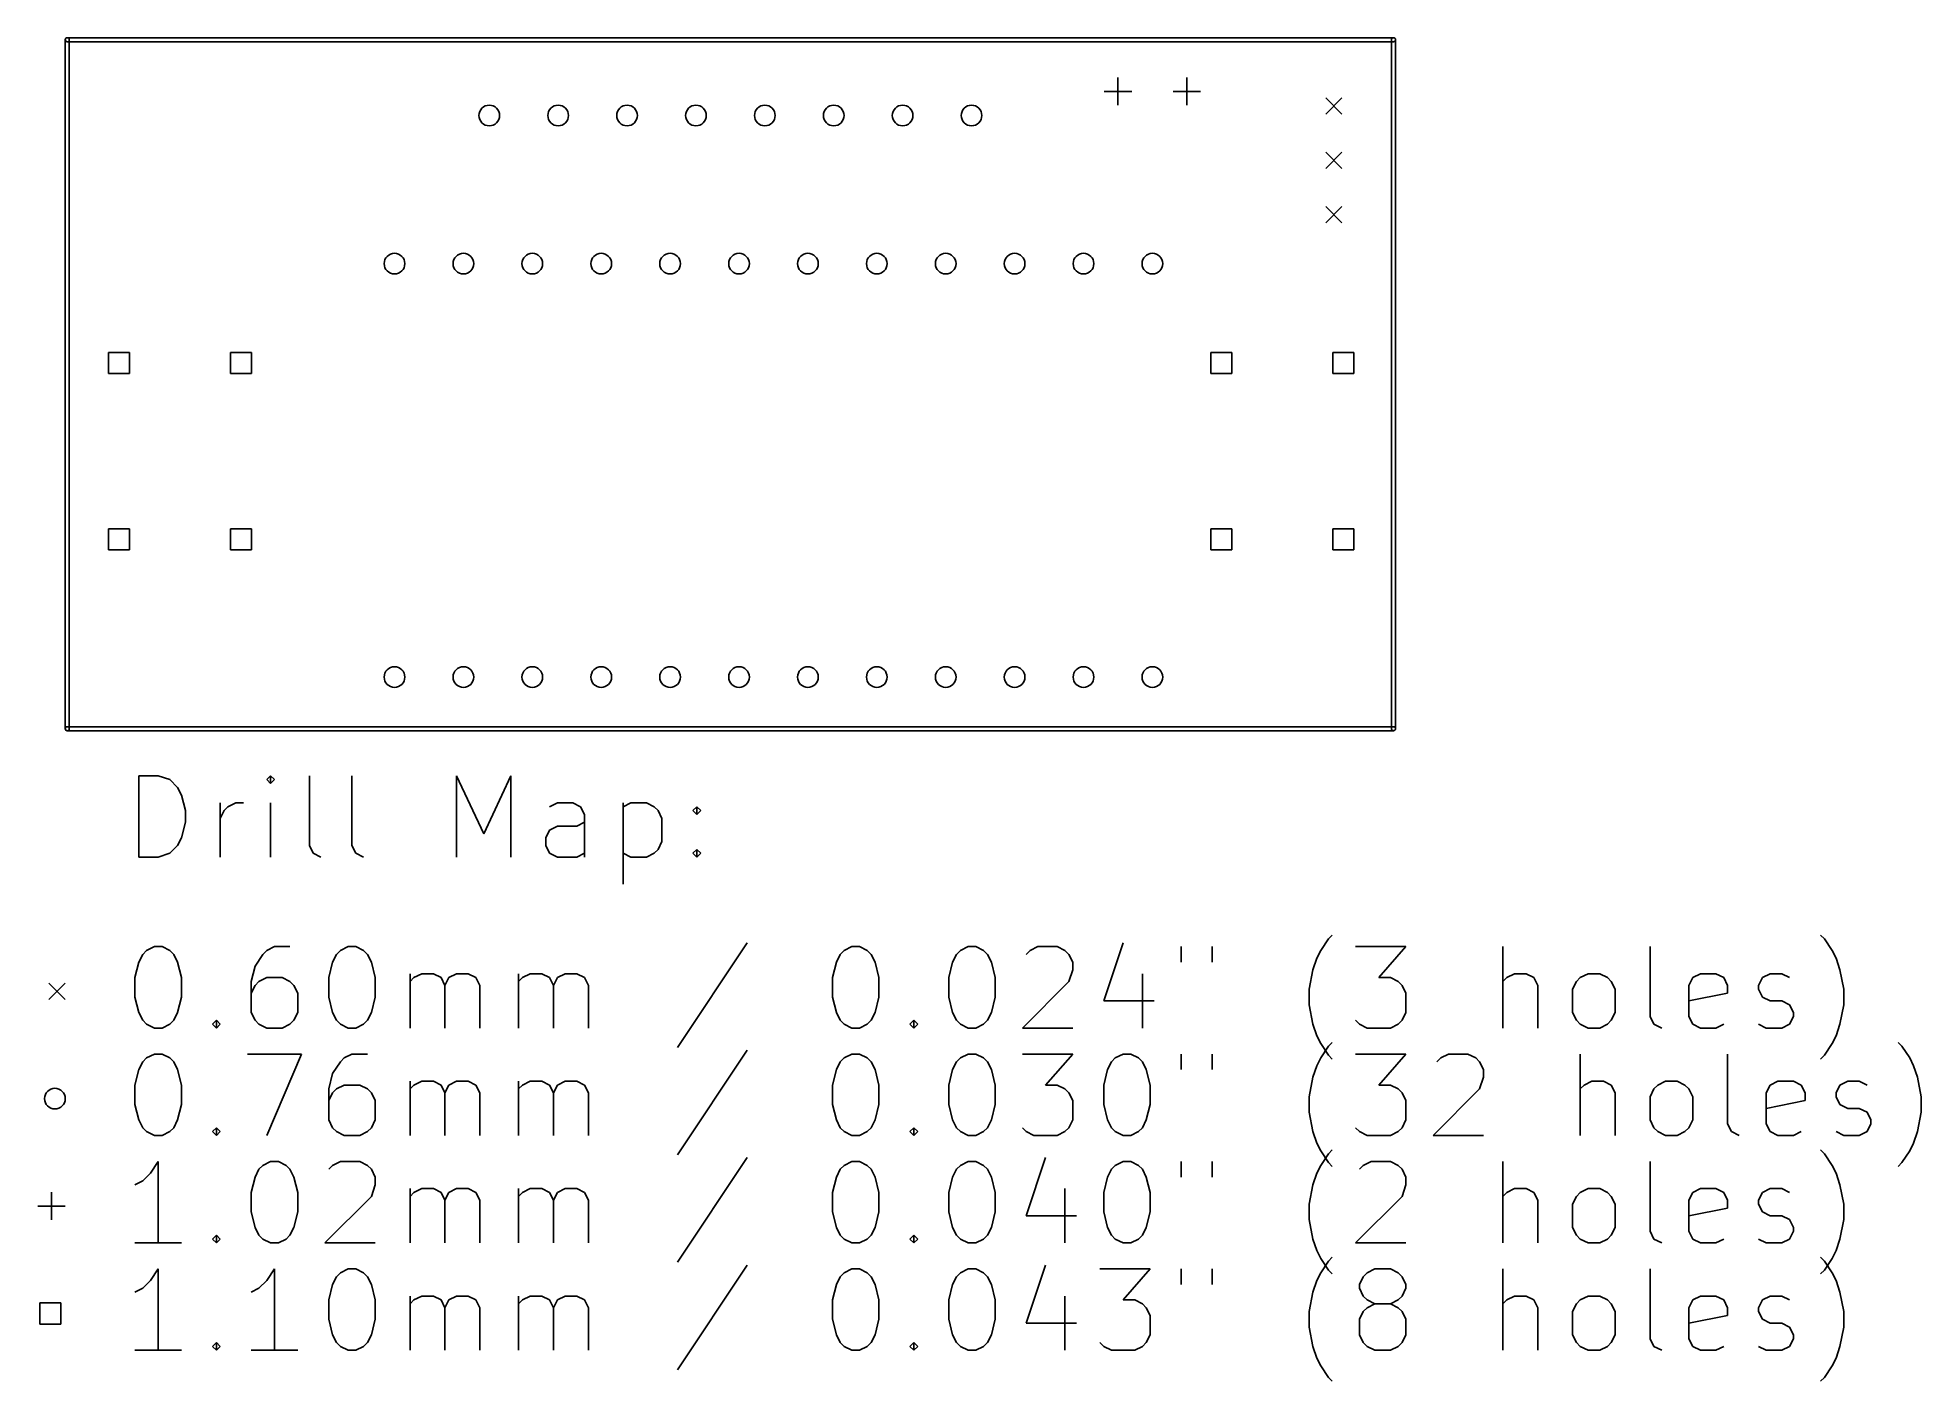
# Model space of a CAD drawing. Extents: x 122.7 to 192.2, y -139.6 to -90.1.
import ezdxf

# ---------------------------------------------------------------- set-up
doc = ezdxf.new("R2010")
doc.units = 0
doc.header["$MEASUREMENT"] = 0
doc.layers.add('BLACK', color=7, linetype='CONTINUOUS')

msp = doc.modelspace()

# ---------------------------------------------------------------- linework, layer by layer
at = {"layer": 'Black'}
for p, q in [((123.75, -115.57), (123.75, -90.17)), ((123.825, -90.095), (172.72, -90.095)), ((123.825, -90.245), (172.72, -90.245)), ((123.9, -115.57), (123.9, -90.17)), ((172.645, -115.57), (172.645, -90.17)), ((172.795, -115.57), (172.795, -90.17)), ((162.56, -91.567), (162.56, -92.583)), ((165.1, -91.567), (165.1, -92.583)), ((162.052, -92.075), (163.068, -92.075)), ((164.592, -92.075), (165.608, -92.075)), ((170.22, -92.315), (170.82, -92.915)), ((170.82, -92.315), (170.22, -92.915)), ((170.22, -94.315), (170.82, -94.915)), ((170.82, -94.315), (170.22, -94.915)), ((170.22, -96.315), (170.82, -96.915)), ((170.82, -96.315), (170.22, -96.915)), ((126.119, -101.696), (125.341, -101.696)), ((125.341, -101.696), (125.341, -102.474)), ((126.119, -102.474), (126.119, -101.696)), ((130.619, -101.696), (129.841, -101.696)), ((129.841, -101.696), (129.841, -102.474)), ((130.619, -102.474), (130.619, -101.696)), ((166.759, -101.696), (165.981, -101.696)), ((165.981, -101.696), (165.981, -102.474)), ((166.759, -102.474), (166.759, -101.696)), ((171.259, -101.696), (170.481, -101.696)), ((170.481, -101.696), (170.481, -102.474)), ((171.259, -102.474), (171.259, -101.696)), ((125.341, -102.474), (126.119, -102.474)), ((129.841, -102.474), (130.619, -102.474)), ((165.981, -102.474), (166.759, -102.474)), ((170.481, -102.474), (171.259, -102.474)), ((126.119, -108.196), (125.341, -108.196)), ((125.341, -108.196), (125.341, -108.974)), ((126.119, -108.974), (126.119, -108.196)), ((130.619, -108.196), (129.841, -108.196)), ((129.841, -108.196), (129.841, -108.974)), ((130.619, -108.974), (130.619, -108.196)), ((166.759, -108.196), (165.981, -108.196)), ((165.981, -108.196), (165.981, -108.974)), ((166.759, -108.974), (166.759, -108.196)), ((171.259, -108.196), (170.481, -108.196)), ((170.481, -108.196), (170.481, -108.974)), ((171.259, -108.974), (171.259, -108.196)), ((125.341, -108.974), (126.119, -108.974)), ((129.841, -108.974), (130.619, -108.974)), ((165.981, -108.974), (166.759, -108.974)), ((170.481, -108.974), (171.259, -108.974)), ((123.825, -115.495), (172.72, -115.495)), ((123.825, -115.645), (172.72, -115.645)), ((126.464, -120.302), (126.464, -117.302)), ((126.464, -117.302), (127.179, -117.302)), ((127.179, -117.302), (127.607, -117.445)), ((131.321, -117.302), (131.179, -117.445)), ((131.464, -117.445), (131.321, -117.302)), ((131.321, -117.302), (131.321, -117.588)), ((132.75, -119.874), (132.75, -117.302)), ((134.321, -119.874), (134.321, -117.302)), ((138.179, -120.302), (138.179, -117.302)), ((138.179, -117.302), (139.179, -119.445)), ((139.179, -119.445), (140.179, -117.302)), ((140.179, -117.302), (140.179, -120.302)), ((127.607, -117.445), (127.893, -117.731)), ((127.893, -117.731), (128.036, -118.016)), ((128.036, -118.016), (128.179, -118.588)), ((131.179, -117.445), (131.321, -117.588)), ((131.321, -117.588), (131.464, -117.445)), ((128.179, -118.588), (128.179, -119.016)), ((129.464, -120.302), (129.464, -118.302)), ((129.464, -118.874), (129.607, -118.588)), ((129.607, -118.588), (129.75, -118.445)), ((129.75, -118.445), (130.036, -118.302)), ((130.036, -118.302), (130.321, -118.302)), ((131.321, -120.302), (131.321, -118.302)), ((141.893, -118.302), (141.607, -118.445)), ((142.464, -118.302), (141.893, -118.302)), ((142.75, -118.445), (142.464, -118.302)), ((142.893, -118.731), (142.75, -118.445)), ((142.893, -120.302), (142.893, -118.731)), ((144.321, -118.302), (144.321, -121.302)), ((144.321, -118.445), (144.607, -118.302)), ((144.607, -118.302), (145.179, -118.302)), ((145.179, -118.302), (145.464, -118.445)), ((145.464, -118.445), (145.607, -118.588)), ((145.607, -118.588), (145.75, -118.874)), ((146.893, -118.588), (147.036, -118.445)), ((147.036, -118.731), (146.893, -118.588)), ((147.036, -118.445), (147.179, -118.588)), ((147.036, -118.445), (147.036, -118.731)), ((147.179, -118.588), (147.036, -118.731)), ((128.179, -119.016), (128.036, -119.588)), ((141.464, -119.588), (141.607, -119.302)), ((141.607, -119.302), (141.893, -119.159)), ((141.893, -119.159), (142.607, -119.159)), ((142.607, -119.159), (142.893, -119.016)), ((145.75, -118.874), (145.75, -119.731)), ((127.893, -119.874), (127.607, -120.159)), ((128.036, -119.588), (127.893, -119.874)), ((132.893, -120.159), (132.75, -119.874)), ((134.464, -120.159), (134.321, -119.874)), ((141.464, -119.874), (141.464, -119.588)), ((141.607, -120.159), (141.464, -119.874)), ((145.607, -120.016), (145.464, -120.159)), ((145.75, -119.731), (145.607, -120.016)), ((146.893, -120.159), (147.036, -120.016)), ((147.036, -120.016), (147.179, -120.159)), ((147.036, -120.016), (147.036, -120.302)), ((127.179, -120.302), (126.464, -120.302)), ((127.607, -120.159), (127.179, -120.302)), ((133.179, -120.302), (132.893, -120.159)), ((134.75, -120.302), (134.464, -120.159)), ((141.893, -120.302), (141.607, -120.159)), ((142.607, -120.302), (141.893, -120.302)), ((142.893, -120.159), (142.607, -120.302)), ((144.607, -120.302), (144.321, -120.159)), ((145.179, -120.302), (144.607, -120.302)), ((145.464, -120.159), (145.179, -120.302)), ((147.036, -120.302), (146.893, -120.159)), ((147.179, -120.159), (147.036, -120.302)), ((126.75, -123.745), (127.036, -123.602)), ((127.036, -123.602), (127.321, -123.602)), ((127.321, -123.602), (127.607, -123.745)), ((131.464, -123.602), (131.179, -123.745)), ((132.036, -123.602), (131.464, -123.602)), ((133.893, -123.745), (134.179, -123.602)), ((134.179, -123.602), (134.464, -123.602)), ((134.464, -123.602), (134.75, -123.745)), ((148.893, -123.459), (146.321, -127.316)), ((152.464, -123.745), (152.75, -123.602)), ((152.75, -123.602), (153.036, -123.602)), ((153.036, -123.602), (153.321, -123.745)), ((156.75, -123.745), (157.036, -123.602)), ((157.036, -123.602), (157.321, -123.602)), ((157.321, -123.602), (157.607, -123.745)), ((159.321, -123.745), (159.607, -123.602)), ((159.607, -123.602), (160.321, -123.602)), ((160.321, -123.602), (160.607, -123.745)), ((162.75, -123.459), (162.036, -125.602)), ((164.893, -123.602), (164.893, -124.174)), ((166.036, -123.602), (166.036, -124.174)), ((170.036, -123.745), (170.321, -123.316)), ((170.321, -123.316), (170.464, -123.174)), ((171.321, -123.602), (173.179, -123.602)), ((173.179, -123.602), (172.179, -124.745)), ((176.75, -126.602), (176.75, -123.602)), ((182.179, -126.174), (182.179, -123.602)), ((188.607, -123.316), (188.464, -123.174)), ((188.893, -123.745), (188.607, -123.316)), ((126.321, -124.745), (126.464, -124.174)), ((126.464, -124.174), (126.607, -123.888)), ((126.607, -123.888), (126.75, -123.745)), ((127.607, -123.745), (127.75, -123.888)), ((127.75, -123.888), (127.893, -124.174)), ((127.893, -124.174), (128.036, -124.745)), ((131.036, -123.888), (130.75, -124.316)), ((131.179, -123.745), (131.036, -123.888)), ((133.464, -124.745), (133.607, -124.174)), ((133.607, -124.174), (133.75, -123.888)), ((133.75, -123.888), (133.893, -123.745)), ((134.75, -123.745), (134.893, -123.888)), ((134.893, -123.888), (135.036, -124.174)), ((135.036, -124.174), (135.179, -124.745)), ((152.036, -124.745), (152.179, -124.174)), ((152.179, -124.174), (152.321, -123.888)), ((152.321, -123.888), (152.464, -123.745)), ((153.321, -123.745), (153.464, -123.888)), ((153.464, -123.888), (153.607, -124.174)), ((153.607, -124.174), (153.75, -124.745)), ((156.321, -124.745), (156.464, -124.174)), ((156.464, -124.174), (156.607, -123.888)), ((156.607, -123.888), (156.75, -123.745)), ((157.607, -123.745), (157.75, -123.888)), ((157.75, -123.888), (157.893, -124.174)), ((157.893, -124.174), (158.036, -124.745)), ((159.179, -123.888), (159.321, -123.745)), ((160.607, -123.745), (160.75, -123.888)), ((160.75, -123.888), (160.893, -124.174)), ((160.893, -124.174), (160.893, -124.459)), ((169.75, -124.459), (169.893, -124.031)), ((169.893, -124.031), (170.036, -123.745)), ((189.036, -124.031), (188.893, -123.745)), ((189.179, -124.459), (189.036, -124.031)), ((123.15, -124.945), (123.75, -125.545)), ((123.75, -124.945), (123.15, -125.545)), ((126.321, -125.459), (126.321, -124.745)), ((128.036, -124.745), (128.036, -125.459)), ((130.75, -124.316), (130.607, -124.888)), ((130.607, -124.888), (130.607, -126.031)), ((130.893, -124.888), (130.75, -125.031)), ((131.179, -124.745), (130.893, -124.888)), ((131.75, -124.745), (131.179, -124.745)), ((132.036, -124.888), (131.75, -124.745)), ((132.179, -125.031), (132.036, -124.888)), ((133.464, -125.459), (133.464, -124.745)), ((135.179, -124.745), (135.179, -125.459)), ((136.464, -126.602), (136.464, -124.602)), ((136.464, -124.888), (136.607, -124.745)), ((136.607, -124.745), (136.893, -124.602)), ((136.893, -124.602), (137.321, -124.602)), ((137.321, -124.602), (137.607, -124.745)), ((137.607, -124.745), (137.75, -125.031)), ((137.75, -125.031), (137.893, -124.745)), ((137.893, -124.745), (138.179, -124.602)), ((138.179, -124.602), (138.607, -124.602)), ((138.607, -124.602), (138.893, -124.745)), ((138.893, -124.745), (139.036, -125.031)), ((140.464, -126.602), (140.464, -124.602)), ((140.464, -124.888), (140.607, -124.745)), ((140.607, -124.745), (140.893, -124.602)), ((140.893, -124.602), (141.321, -124.602)), ((141.321, -124.602), (141.607, -124.745)), ((141.607, -124.745), (141.75, -125.031)), ((141.75, -125.031), (141.893, -124.745)), ((141.893, -124.745), (142.179, -124.602)), ((142.179, -124.602), (142.607, -124.602)), ((142.607, -124.602), (142.893, -124.745)), ((142.893, -124.745), (143.036, -125.031)), ((152.036, -125.459), (152.036, -124.745)), ((153.75, -124.745), (153.75, -125.459)), ((156.321, -125.459), (156.321, -124.745)), ((158.036, -124.745), (158.036, -125.459)), ((160.75, -124.888), (159.036, -126.602)), ((160.893, -124.459), (160.75, -124.888)), ((163.464, -124.602), (163.464, -126.602)), ((169.607, -125.174), (169.75, -124.459)), ((172.179, -124.745), (172.607, -124.745)), ((172.607, -124.745), (172.893, -124.888)), ((172.893, -124.888), (173.036, -125.031)), ((176.893, -124.745), (176.75, -124.888)), ((177.179, -124.602), (176.893, -124.745)), ((177.607, -124.602), (177.179, -124.602)), ((177.893, -124.745), (177.607, -124.602)), ((178.036, -125.031), (177.893, -124.745)), ((179.321, -125.174), (179.464, -124.888)), ((179.464, -124.888), (179.607, -124.745)), ((179.607, -124.745), (179.893, -124.602)), ((179.893, -124.602), (180.321, -124.602)), ((180.321, -124.602), (180.607, -124.745)), ((180.607, -124.745), (180.75, -124.888)), ((180.75, -124.888), (180.893, -125.174)), ((183.607, -125.031), (183.75, -124.745)), ((183.75, -124.745), (184.036, -124.602)), ((184.036, -124.602), (184.607, -124.602)), ((184.607, -124.602), (184.893, -124.745)), ((184.893, -124.745), (185.036, -125.031)), ((186.179, -125.031), (186.321, -124.745)), ((186.321, -124.745), (186.607, -124.602)), ((186.607, -124.602), (187.036, -124.602)), ((187.036, -124.602), (187.321, -124.745)), ((189.321, -125.174), (189.179, -124.459)), ((126.464, -126.031), (126.321, -125.459)), ((128.036, -125.459), (127.893, -126.031)), ((130.75, -125.031), (130.607, -125.316)), ((132.321, -125.316), (132.179, -125.031)), ((132.321, -126.031), (132.321, -125.316)), ((133.607, -126.031), (133.464, -125.459)), ((135.179, -125.459), (135.036, -126.031)), ((137.75, -125.031), (137.75, -126.602)), ((139.036, -125.031), (139.036, -126.602)), ((141.75, -125.031), (141.75, -126.602)), ((143.036, -125.031), (143.036, -126.602)), ((152.179, -126.031), (152.036, -125.459)), ((153.75, -125.459), (153.607, -126.031)), ((156.464, -126.031), (156.321, -125.459)), ((158.036, -125.459), (157.893, -126.031)), ((162.036, -125.602), (163.893, -125.602)), ((169.607, -125.745), (169.607, -125.174)), ((173.036, -125.031), (173.179, -125.316)), ((173.179, -125.316), (173.179, -126.031)), ((178.036, -126.602), (178.036, -125.031)), ((179.321, -126.031), (179.321, -125.174)), ((180.893, -125.174), (180.893, -126.031)), ((183.607, -126.174), (183.607, -125.031)), ((185.036, -125.316), (183.607, -125.602)), ((185.036, -125.031), (185.036, -125.316)), ((186.179, -125.174), (186.179, -125.031)), ((186.321, -125.459), (186.179, -125.174)), ((186.607, -125.602), (186.321, -125.459)), ((187.036, -125.602), (186.607, -125.602)), ((187.321, -125.745), (187.036, -125.602)), ((189.321, -125.745), (189.321, -125.174)), ((126.607, -126.316), (126.464, -126.031)), ((126.75, -126.459), (126.607, -126.316)), ((127.75, -126.316), (127.607, -126.459)), ((127.893, -126.031), (127.75, -126.316)), ((129.179, -126.459), (129.321, -126.316)), ((129.321, -126.316), (129.464, -126.459)), ((129.321, -126.316), (129.321, -126.602)), ((130.607, -126.031), (130.75, -126.316)), ((130.75, -126.316), (130.893, -126.459)), ((132.036, -126.459), (132.179, -126.316)), ((132.179, -126.316), (132.321, -126.031)), ((133.75, -126.316), (133.607, -126.031)), ((133.893, -126.459), (133.75, -126.316)), ((134.893, -126.316), (134.75, -126.459)), ((135.036, -126.031), (134.893, -126.316)), ((152.321, -126.316), (152.179, -126.031)), ((152.464, -126.459), (152.321, -126.316)), ((153.464, -126.316), (153.321, -126.459)), ((153.607, -126.031), (153.464, -126.316)), ((154.893, -126.459), (155.036, -126.316)), ((155.036, -126.316), (155.179, -126.459)), ((155.036, -126.316), (155.036, -126.602)), ((156.607, -126.316), (156.464, -126.031)), ((156.75, -126.459), (156.607, -126.316)), ((157.75, -126.316), (157.607, -126.459)), ((157.893, -126.031), (157.75, -126.316)), ((169.75, -126.459), (169.607, -125.745)), ((171.464, -126.459), (171.321, -126.316)), ((173.036, -126.316), (172.893, -126.459)), ((173.179, -126.031), (173.036, -126.316)), ((179.464, -126.316), (179.321, -126.031)), ((179.607, -126.459), (179.464, -126.316)), ((180.75, -126.316), (180.607, -126.459)), ((180.893, -126.031), (180.75, -126.316)), ((182.321, -126.459), (182.179, -126.174)), ((183.75, -126.459), (183.607, -126.174)), ((187.464, -126.031), (187.321, -125.745)), ((187.321, -126.459), (187.464, -126.174)), ((187.464, -126.174), (187.464, -126.031)), ((189.179, -126.459), (189.321, -125.745)), ((127.036, -126.602), (126.75, -126.459)), ((127.321, -126.602), (127.036, -126.602)), ((127.607, -126.459), (127.321, -126.602)), ((129.321, -126.602), (129.179, -126.459)), ((129.464, -126.459), (129.321, -126.602)), ((130.893, -126.459), (131.179, -126.602)), ((131.179, -126.602), (131.75, -126.602)), ((131.75, -126.602), (132.036, -126.459)), ((134.179, -126.602), (133.893, -126.459)), ((134.464, -126.602), (134.179, -126.602)), ((134.75, -126.459), (134.464, -126.602)), ((152.75, -126.602), (152.464, -126.459)), ((153.036, -126.602), (152.75, -126.602)), ((153.321, -126.459), (153.036, -126.602)), ((155.036, -126.602), (154.893, -126.459)), ((155.179, -126.459), (155.036, -126.602)), ((157.036, -126.602), (156.75, -126.459)), ((157.321, -126.602), (157.036, -126.602)), ((157.607, -126.459), (157.321, -126.602)), ((159.036, -126.602), (160.893, -126.602)), ((169.893, -126.888), (169.75, -126.459)), ((170.036, -127.174), (169.893, -126.888)), ((171.75, -126.602), (171.464, -126.459)), ((172.607, -126.602), (171.75, -126.602)), ((172.893, -126.459), (172.607, -126.602)), ((179.893, -126.602), (179.607, -126.459)), ((180.321, -126.602), (179.893, -126.602)), ((180.607, -126.459), (180.321, -126.602)), ((182.607, -126.602), (182.321, -126.459)), ((184.036, -126.602), (183.75, -126.459)), ((184.607, -126.602), (184.036, -126.602)), ((184.893, -126.459), (184.607, -126.602)), ((186.179, -126.459), (186.464, -126.602)), ((186.464, -126.602), (187.036, -126.602)), ((187.036, -126.602), (187.321, -126.459)), ((188.893, -127.174), (189.036, -126.888)), ((189.036, -126.888), (189.179, -126.459)), ((126.607, -127.848), (126.75, -127.705)), ((126.75, -127.705), (127.036, -127.562)), ((127.036, -127.562), (127.321, -127.562)), ((127.321, -127.562), (127.607, -127.705)), ((127.607, -127.705), (127.75, -127.848)), ((130.464, -127.562), (132.464, -127.562)), ((132.464, -127.562), (131.179, -130.562)), ((134.036, -127.705), (133.893, -127.848)), ((134.321, -127.562), (134.036, -127.705)), ((134.893, -127.562), (134.321, -127.562)), ((148.893, -127.419), (146.321, -131.276)), ((152.321, -127.848), (152.464, -127.705)), ((152.464, -127.705), (152.75, -127.562)), ((152.75, -127.562), (153.036, -127.562)), ((153.036, -127.562), (153.321, -127.705)), ((153.321, -127.705), (153.464, -127.848)), ((156.607, -127.848), (156.75, -127.705)), ((156.75, -127.705), (157.036, -127.562)), ((157.036, -127.562), (157.321, -127.562)), ((157.321, -127.562), (157.607, -127.705)), ((157.607, -127.705), (157.75, -127.848)), ((159.036, -127.562), (160.893, -127.562)), ((160.893, -127.562), (159.893, -128.705)), ((162.321, -127.848), (162.464, -127.705)), ((162.464, -127.705), (162.75, -127.562)), ((162.75, -127.562), (163.036, -127.562)), ((163.036, -127.562), (163.321, -127.705)), ((163.321, -127.705), (163.464, -127.848)), ((164.893, -127.562), (164.893, -128.134)), ((166.036, -127.562), (166.036, -128.134)), ((169.893, -127.991), (170.036, -127.705)), ((170.321, -127.602), (170.036, -127.174)), ((170.036, -127.705), (170.321, -127.276)), ((170.321, -127.276), (170.464, -127.134)), ((170.464, -127.745), (170.321, -127.602)), ((171.321, -127.562), (173.179, -127.562)), ((173.179, -127.562), (172.179, -128.705)), ((174.321, -127.848), (174.464, -127.705)), ((174.464, -127.705), (174.75, -127.562)), ((174.75, -127.562), (175.464, -127.562)), ((175.464, -127.562), (175.75, -127.705)), ((175.75, -127.705), (175.893, -127.848)), ((179.607, -130.562), (179.607, -127.562)), ((185.036, -130.134), (185.036, -127.562)), ((188.464, -127.745), (188.607, -127.602)), ((188.607, -127.602), (188.893, -127.174)), ((191.464, -127.276), (191.321, -127.134)), ((191.75, -127.705), (191.464, -127.276)), ((191.893, -127.991), (191.75, -127.705)), ((126.321, -128.705), (126.464, -128.134)), ((126.464, -128.134), (126.607, -127.848)), ((127.75, -127.848), (127.893, -128.134)), ((127.893, -128.134), (128.036, -128.705)), ((133.607, -128.276), (133.464, -128.848)), ((133.893, -127.848), (133.607, -128.276)), ((152.036, -128.705), (152.179, -128.134)), ((152.179, -128.134), (152.321, -127.848)), ((153.464, -127.848), (153.607, -128.134)), ((153.607, -128.134), (153.75, -128.705)), ((156.321, -128.705), (156.464, -128.134)), ((156.464, -128.134), (156.607, -127.848)), ((157.75, -127.848), (157.893, -128.134)), ((157.893, -128.134), (158.036, -128.705)), ((162.036, -128.705), (162.179, -128.134)), ((162.179, -128.134), (162.321, -127.848)), ((163.464, -127.848), (163.607, -128.134)), ((163.607, -128.134), (163.75, -128.705)), ((169.607, -129.134), (169.75, -128.419)), ((169.75, -128.419), (169.893, -127.991)), ((175.893, -127.848), (176.036, -128.134)), ((176.036, -128.419), (175.893, -128.848)), ((176.036, -128.134), (176.036, -128.419)), ((192.036, -128.419), (191.893, -127.991)), ((192.179, -129.134), (192.036, -128.419)), ((126.321, -129.419), (126.321, -128.705)), ((128.036, -128.705), (128.036, -129.419)), ((133.464, -128.848), (133.464, -129.991)), ((133.607, -128.991), (133.464, -129.276)), ((133.75, -128.848), (133.607, -128.991)), ((134.036, -128.705), (133.75, -128.848)), ((134.607, -128.705), (134.036, -128.705)), ((134.893, -128.848), (134.607, -128.705)), ((135.036, -128.991), (134.893, -128.848)), ((135.179, -129.276), (135.036, -128.991)), ((136.464, -130.562), (136.464, -128.562)), ((136.464, -128.848), (136.607, -128.705)), ((136.607, -128.705), (136.893, -128.562)), ((136.893, -128.562), (137.321, -128.562)), ((137.321, -128.562), (137.607, -128.705)), ((137.607, -128.705), (137.75, -128.991)), ((137.75, -128.991), (137.893, -128.705)), ((137.75, -128.991), (137.75, -130.562)), ((137.893, -128.705), (138.179, -128.562)), ((138.179, -128.562), (138.607, -128.562)), ((138.607, -128.562), (138.893, -128.705)), ((138.893, -128.705), (139.036, -128.991)), ((139.036, -128.991), (139.036, -130.562)), ((140.464, -130.562), (140.464, -128.562)), ((140.464, -128.848), (140.607, -128.705)), ((140.607, -128.705), (140.893, -128.562)), ((140.893, -128.562), (141.321, -128.562)), ((141.321, -128.562), (141.607, -128.705)), ((141.607, -128.705), (141.75, -128.991)), ((141.75, -128.991), (141.893, -128.705)), ((141.75, -128.991), (141.75, -130.562)), ((141.893, -128.705), (142.179, -128.562)), ((142.179, -128.562), (142.607, -128.562)), ((142.607, -128.562), (142.893, -128.705)), ((142.893, -128.705), (143.036, -128.991)), ((143.036, -128.991), (143.036, -130.562)), ((152.036, -129.419), (152.036, -128.705)), ((153.75, -128.705), (153.75, -129.419)), ((156.321, -129.419), (156.321, -128.705)), ((158.036, -128.705), (158.036, -129.419)), ((159.893, -128.705), (160.321, -128.705)), ((160.321, -128.705), (160.607, -128.848)), ((160.607, -128.848), (160.75, -128.991)), ((160.75, -128.991), (160.893, -129.276)), ((162.036, -129.419), (162.036, -128.705)), ((163.75, -128.705), (163.75, -129.419)), ((169.607, -129.705), (169.607, -129.134)), ((172.179, -128.705), (172.607, -128.705)), ((172.607, -128.705), (172.893, -128.848)), ((172.893, -128.848), (173.036, -128.991)), ((173.036, -128.991), (173.179, -129.276)), ((175.893, -128.848), (174.179, -130.562)), ((179.75, -128.705), (179.607, -128.848)), ((180.036, -128.562), (179.75, -128.705)), ((180.464, -128.562), (180.036, -128.562)), ((180.75, -128.705), (180.464, -128.562)), ((180.893, -128.991), (180.75, -128.705)), ((180.893, -130.562), (180.893, -128.991)), ((182.179, -129.134), (182.321, -128.848)), ((182.179, -129.991), (182.179, -129.134)), ((182.321, -128.848), (182.464, -128.705)), ((182.464, -128.705), (182.75, -128.562)), ((182.75, -128.562), (183.179, -128.562)), ((183.179, -128.562), (183.464, -128.705)), ((183.464, -128.705), (183.607, -128.848)), ((183.607, -128.848), (183.75, -129.134)), ((183.75, -129.134), (183.75, -129.991)), ((186.464, -128.991), (186.607, -128.705)), ((186.464, -130.134), (186.464, -128.991)), ((186.607, -128.705), (186.893, -128.562)), ((186.893, -128.562), (187.464, -128.562)), ((187.464, -128.562), (187.75, -128.705)), ((187.75, -128.705), (187.893, -128.991)), ((187.893, -128.991), (187.893, -129.276)), ((189.036, -128.991), (189.179, -128.705)), ((189.036, -129.134), (189.036, -128.991)), ((189.179, -129.419), (189.036, -129.134)), ((189.179, -128.705), (189.464, -128.562)), ((189.464, -128.562), (189.893, -128.562)), ((189.893, -128.562), (190.179, -128.705)), ((192.179, -129.705), (192.179, -129.134)), ((126.464, -129.991), (126.321, -129.419)), ((128.036, -129.419), (127.893, -129.991)), ((135.179, -129.991), (135.179, -129.276)), ((152.179, -129.991), (152.036, -129.419)), ((153.75, -129.419), (153.607, -129.991)), ((156.464, -129.991), (156.321, -129.419)), ((158.036, -129.419), (157.893, -129.991)), ((160.893, -129.276), (160.893, -129.991)), ((162.179, -129.991), (162.036, -129.419)), ((163.75, -129.419), (163.607, -129.991)), ((169.75, -130.419), (169.607, -129.705)), ((173.179, -129.276), (173.179, -129.991)), ((187.893, -129.276), (186.464, -129.562)), ((189.464, -129.562), (189.179, -129.419)), ((189.893, -129.562), (189.464, -129.562)), ((190.179, -129.705), (189.893, -129.562)), ((190.321, -129.991), (190.179, -129.705)), ((192.036, -130.419), (192.179, -129.705)), ((126.607, -130.276), (126.464, -129.991)), ((126.75, -130.419), (126.607, -130.276)), ((127.036, -130.562), (126.75, -130.419)), ((127.607, -130.419), (127.321, -130.562)), ((127.75, -130.276), (127.607, -130.419)), ((127.893, -129.991), (127.75, -130.276)), ((129.179, -130.419), (129.321, -130.276)), ((129.321, -130.562), (129.179, -130.419)), ((129.321, -130.276), (129.464, -130.419)), ((129.321, -130.276), (129.321, -130.562)), ((129.464, -130.419), (129.321, -130.562)), ((133.464, -129.991), (133.607, -130.276)), ((133.607, -130.276), (133.75, -130.419)), ((133.75, -130.419), (134.036, -130.562)), ((134.607, -130.562), (134.893, -130.419)), ((134.893, -130.419), (135.036, -130.276)), ((135.036, -130.276), (135.179, -129.991)), ((152.321, -130.276), (152.179, -129.991)), ((152.464, -130.419), (152.321, -130.276)), ((152.75, -130.562), (152.464, -130.419)), ((153.321, -130.419), (153.036, -130.562)), ((153.464, -130.276), (153.321, -130.419)), ((153.607, -129.991), (153.464, -130.276)), ((154.893, -130.419), (155.036, -130.276)), ((155.036, -130.562), (154.893, -130.419)), ((155.036, -130.276), (155.179, -130.419)), ((155.036, -130.276), (155.036, -130.562)), ((155.179, -130.419), (155.036, -130.562)), ((156.607, -130.276), (156.464, -129.991)), ((156.75, -130.419), (156.607, -130.276)), ((157.036, -130.562), (156.75, -130.419)), ((157.607, -130.419), (157.321, -130.562)), ((157.75, -130.276), (157.607, -130.419)), ((157.893, -129.991), (157.75, -130.276)), ((159.179, -130.419), (159.036, -130.276)), ((159.464, -130.562), (159.179, -130.419)), ((160.607, -130.419), (160.321, -130.562)), ((160.75, -130.276), (160.607, -130.419)), ((160.893, -129.991), (160.75, -130.276)), ((162.321, -130.276), (162.179, -129.991)), ((162.464, -130.419), (162.321, -130.276)), ((162.75, -130.562), (162.464, -130.419)), ((163.321, -130.419), (163.036, -130.562)), ((163.464, -130.276), (163.321, -130.419)), ((163.607, -129.991), (163.464, -130.276)), ((169.893, -130.848), (169.75, -130.419)), ((171.464, -130.419), (171.321, -130.276)), ((171.75, -130.562), (171.464, -130.419)), ((172.893, -130.419), (172.607, -130.562)), ((173.036, -130.276), (172.893, -130.419)), ((173.179, -129.991), (173.036, -130.276)), ((182.321, -130.276), (182.179, -129.991)), ((182.464, -130.419), (182.321, -130.276)), ((182.75, -130.562), (182.464, -130.419)), ((183.464, -130.419), (183.179, -130.562)), ((183.607, -130.276), (183.464, -130.419)), ((183.75, -129.991), (183.607, -130.276)), ((185.179, -130.419), (185.036, -130.134)), ((185.464, -130.562), (185.179, -130.419)), ((186.607, -130.419), (186.464, -130.134)), ((186.893, -130.562), (186.607, -130.419)), ((187.75, -130.419), (187.464, -130.562)), ((189.036, -130.419), (189.321, -130.562)), ((189.893, -130.562), (190.179, -130.419)), ((190.179, -130.419), (190.321, -130.134)), ((190.321, -130.134), (190.321, -129.991)), ((191.893, -130.848), (192.036, -130.419)), ((127.321, -130.562), (127.036, -130.562)), ((134.036, -130.562), (134.607, -130.562)), ((153.036, -130.562), (152.75, -130.562)), ((157.321, -130.562), (157.036, -130.562)), ((160.321, -130.562), (159.464, -130.562)), ((163.036, -130.562), (162.75, -130.562)), ((170.036, -131.134), (169.893, -130.848)), ((170.321, -131.562), (170.036, -131.134)), ((170.036, -131.665), (170.321, -131.236)), ((170.321, -131.236), (170.464, -131.094)), ((172.607, -130.562), (171.75, -130.562)), ((174.179, -130.562), (176.036, -130.562)), ((183.179, -130.562), (182.75, -130.562)), ((187.464, -130.562), (186.893, -130.562)), ((188.607, -131.236), (188.464, -131.094)), ((188.893, -131.665), (188.607, -131.236)), ((189.321, -130.562), (189.893, -130.562)), ((191.464, -131.562), (191.75, -131.134)), ((191.75, -131.134), (191.893, -130.848)), ((127.179, -131.522), (126.893, -131.951)), ((127.179, -134.522), (127.179, -131.522)), ((130.75, -132.094), (130.893, -131.808)), ((130.893, -131.808), (131.036, -131.665)), ((131.036, -131.665), (131.321, -131.522)), ((131.321, -131.522), (131.607, -131.522)), ((131.607, -131.522), (131.893, -131.665)), ((131.893, -131.665), (132.036, -131.808)), ((132.036, -131.808), (132.179, -132.094)), ((133.464, -131.808), (133.607, -131.665)), ((133.607, -131.665), (133.893, -131.522)), ((133.893, -131.522), (134.607, -131.522)), ((134.607, -131.522), (134.893, -131.665)), ((134.893, -131.665), (135.036, -131.808)), ((135.036, -131.808), (135.179, -132.094)), ((148.893, -131.379), (146.321, -135.236)), ((152.179, -132.094), (152.321, -131.808)), ((152.321, -131.808), (152.464, -131.665)), ((152.464, -131.665), (152.75, -131.522)), ((152.75, -131.522), (153.036, -131.522)), ((153.036, -131.522), (153.321, -131.665)), ((153.321, -131.665), (153.464, -131.808)), ((153.464, -131.808), (153.607, -132.094)), ((156.464, -132.094), (156.607, -131.808)), ((156.607, -131.808), (156.75, -131.665)), ((156.75, -131.665), (157.036, -131.522)), ((157.036, -131.522), (157.321, -131.522)), ((157.321, -131.522), (157.607, -131.665)), ((157.607, -131.665), (157.75, -131.808)), ((157.75, -131.808), (157.893, -132.094)), ((159.893, -131.379), (159.179, -133.522)), ((162.179, -132.094), (162.321, -131.808)), ((162.321, -131.808), (162.464, -131.665)), ((162.464, -131.665), (162.75, -131.522)), ((162.75, -131.522), (163.036, -131.522)), ((163.036, -131.522), (163.321, -131.665)), ((163.321, -131.665), (163.464, -131.808)), ((163.464, -131.808), (163.607, -132.094)), ((164.893, -131.522), (164.893, -132.094)), ((166.036, -131.522), (166.036, -132.094)), ((169.893, -131.951), (170.036, -131.665)), ((170.464, -131.705), (170.321, -131.562)), ((171.464, -131.808), (171.607, -131.665)), ((171.607, -131.665), (171.893, -131.522)), ((171.893, -131.522), (172.607, -131.522)), ((172.607, -131.522), (172.893, -131.665)), ((172.893, -131.665), (173.036, -131.808)), ((173.036, -131.808), (173.179, -132.094)), ((176.75, -134.522), (176.75, -131.522)), ((182.179, -134.094), (182.179, -131.522)), ((189.036, -131.951), (188.893, -131.665)), ((191.321, -131.705), (191.464, -131.562)), ((126.607, -132.236), (126.321, -132.379)), ((126.893, -131.951), (126.607, -132.236)), ((130.607, -132.665), (130.75, -132.094)), ((132.179, -132.094), (132.321, -132.665)), ((135.179, -132.379), (135.036, -132.808)), ((135.179, -132.094), (135.179, -132.379)), ((136.464, -134.522), (136.464, -132.522)), ((136.607, -132.665), (136.893, -132.522)), ((136.893, -132.522), (137.321, -132.522)), ((137.321, -132.522), (137.607, -132.665)), ((137.893, -132.665), (138.179, -132.522)), ((138.179, -132.522), (138.607, -132.522)), ((138.607, -132.522), (138.893, -132.665)), ((140.464, -134.522), (140.464, -132.522)), ((140.607, -132.665), (140.893, -132.522)), ((140.893, -132.522), (141.321, -132.522)), ((141.321, -132.522), (141.607, -132.665)), ((141.893, -132.665), (142.179, -132.522)), ((142.179, -132.522), (142.607, -132.522)), ((142.607, -132.522), (142.893, -132.665)), ((152.036, -132.665), (152.179, -132.094)), ((153.607, -132.094), (153.75, -132.665)), ((156.321, -132.665), (156.464, -132.094)), ((157.893, -132.094), (158.036, -132.665)), ((160.607, -132.522), (160.607, -134.522)), ((162.036, -132.665), (162.179, -132.094)), ((163.607, -132.094), (163.75, -132.665)), ((169.607, -133.094), (169.75, -132.379)), ((169.75, -132.379), (169.893, -131.951)), ((173.179, -132.379), (173.036, -132.808)), ((173.179, -132.094), (173.179, -132.379)), ((177.179, -132.522), (176.893, -132.665)), ((177.607, -132.522), (177.179, -132.522)), ((177.893, -132.665), (177.607, -132.522)), ((179.607, -132.665), (179.893, -132.522)), ((179.893, -132.522), (180.321, -132.522)), ((180.321, -132.522), (180.607, -132.665)), ((183.75, -132.665), (184.036, -132.522)), ((184.036, -132.522), (184.607, -132.522)), ((184.607, -132.522), (184.893, -132.665)), ((186.321, -132.665), (186.607, -132.522)), ((186.607, -132.522), (187.036, -132.522)), ((187.036, -132.522), (187.321, -132.665)), ((189.179, -132.379), (189.036, -131.951)), ((189.321, -133.094), (189.179, -132.379)), ((122.734, -133.165), (123.75, -133.165)), ((123.242, -132.657), (123.242, -133.673)), ((130.607, -133.379), (130.607, -132.665)), ((132.321, -132.665), (132.321, -133.379)), ((135.036, -132.808), (133.321, -134.522)), ((136.464, -132.808), (136.607, -132.665)), ((137.607, -132.665), (137.75, -132.951)), ((137.75, -132.951), (137.893, -132.665)), ((137.75, -132.951), (137.75, -134.522)), ((138.893, -132.665), (139.036, -132.951)), ((139.036, -132.951), (139.036, -134.522)), ((140.464, -132.808), (140.607, -132.665)), ((141.607, -132.665), (141.75, -132.951)), ((141.75, -132.951), (141.893, -132.665)), ((141.75, -132.951), (141.75, -134.522)), ((142.893, -132.665), (143.036, -132.951)), ((143.036, -132.951), (143.036, -134.522)), ((152.036, -133.379), (152.036, -132.665)), ((153.75, -132.665), (153.75, -133.379)), ((156.321, -133.379), (156.321, -132.665)), ((158.036, -132.665), (158.036, -133.379)), ((162.036, -133.379), (162.036, -132.665)), ((163.75, -132.665), (163.75, -133.379)), ((169.607, -133.665), (169.607, -133.094)), ((173.036, -132.808), (171.321, -134.522)), ((176.893, -132.665), (176.75, -132.808)), ((178.036, -132.951), (177.893, -132.665)), ((178.036, -134.522), (178.036, -132.951)), ((179.321, -133.094), (179.464, -132.808)), ((179.321, -133.951), (179.321, -133.094)), ((179.464, -132.808), (179.607, -132.665)), ((180.607, -132.665), (180.75, -132.808)), ((180.75, -132.808), (180.893, -133.094)), ((180.893, -133.094), (180.893, -133.951)), ((183.607, -132.951), (183.75, -132.665)), ((183.607, -134.094), (183.607, -132.951)), ((185.036, -133.236), (183.607, -133.522)), ((184.893, -132.665), (185.036, -132.951)), ((185.036, -132.951), (185.036, -133.236)), ((186.179, -132.951), (186.321, -132.665)), ((186.179, -133.094), (186.179, -132.951)), ((186.321, -133.379), (186.179, -133.094)), ((189.321, -133.665), (189.321, -133.094)), ((130.75, -133.951), (130.607, -133.379)), ((130.893, -134.236), (130.75, -133.951)), ((132.179, -133.951), (132.036, -134.236)), ((132.321, -133.379), (132.179, -133.951)), ((152.179, -133.951), (152.036, -133.379)), ((152.321, -134.236), (152.179, -133.951)), ((153.607, -133.951), (153.464, -134.236)), ((153.75, -133.379), (153.607, -133.951)), ((156.464, -133.951), (156.321, -133.379)), ((156.607, -134.236), (156.464, -133.951)), ((157.893, -133.951), (157.75, -134.236)), ((158.036, -133.379), (157.893, -133.951)), ((159.179, -133.522), (161.036, -133.522)), ((162.179, -133.951), (162.036, -133.379)), ((162.321, -134.236), (162.179, -133.951)), ((163.607, -133.951), (163.464, -134.236)), ((163.75, -133.379), (163.607, -133.951)), ((169.75, -134.379), (169.607, -133.665)), ((179.464, -134.236), (179.321, -133.951)), ((180.893, -133.951), (180.75, -134.236)), ((186.607, -133.522), (186.321, -133.379)), ((187.036, -133.522), (186.607, -133.522)), ((187.321, -133.665), (187.036, -133.522)), ((187.464, -133.951), (187.321, -133.665)), ((187.464, -134.094), (187.464, -133.951)), ((189.179, -134.379), (189.321, -133.665)), ((128.036, -134.522), (126.321, -134.522)), ((129.179, -134.379), (129.321, -134.236)), ((129.321, -134.522), (129.179, -134.379)), ((129.321, -134.236), (129.464, -134.379)), ((129.321, -134.236), (129.321, -134.522)), ((129.464, -134.379), (129.321, -134.522)), ((131.036, -134.379), (130.893, -134.236)), ((131.321, -134.522), (131.036, -134.379)), ((131.607, -134.522), (131.321, -134.522)), ((131.893, -134.379), (131.607, -134.522)), ((132.036, -134.236), (131.893, -134.379)), ((133.321, -134.522), (135.179, -134.522)), ((152.464, -134.379), (152.321, -134.236)), ((152.75, -134.522), (152.464, -134.379)), ((153.036, -134.522), (152.75, -134.522)), ((153.321, -134.379), (153.036, -134.522)), ((153.464, -134.236), (153.321, -134.379)), ((154.893, -134.379), (155.036, -134.236)), ((155.036, -134.522), (154.893, -134.379)), ((155.036, -134.236), (155.179, -134.379)), ((155.036, -134.236), (155.036, -134.522)), ((155.179, -134.379), (155.036, -134.522)), ((156.75, -134.379), (156.607, -134.236)), ((157.036, -134.522), (156.75, -134.379)), ((157.321, -134.522), (157.036, -134.522)), ((157.607, -134.379), (157.321, -134.522)), ((157.75, -134.236), (157.607, -134.379)), ((162.464, -134.379), (162.321, -134.236)), ((162.75, -134.522), (162.464, -134.379)), ((163.036, -134.522), (162.75, -134.522)), ((163.321, -134.379), (163.036, -134.522)), ((163.464, -134.236), (163.321, -134.379)), ((169.893, -134.808), (169.75, -134.379)), ((171.321, -134.522), (173.179, -134.522)), ((179.607, -134.379), (179.464, -134.236)), ((179.893, -134.522), (179.607, -134.379)), ((180.321, -134.522), (179.893, -134.522)), ((180.607, -134.379), (180.321, -134.522)), ((180.75, -134.236), (180.607, -134.379)), ((182.321, -134.379), (182.179, -134.094)), ((182.607, -134.522), (182.321, -134.379)), ((183.75, -134.379), (183.607, -134.094)), ((184.036, -134.522), (183.75, -134.379)), ((184.607, -134.522), (184.036, -134.522)), ((184.893, -134.379), (184.607, -134.522)), ((186.179, -134.379), (186.464, -134.522)), ((186.464, -134.522), (187.036, -134.522)), ((187.036, -134.522), (187.321, -134.379)), ((187.321, -134.379), (187.464, -134.094)), ((189.036, -134.808), (189.179, -134.379)), ((148.893, -135.339), (146.321, -139.196)), ((159.893, -135.339), (159.179, -137.482)), ((170.036, -135.094), (169.893, -134.808)), ((170.321, -135.522), (170.036, -135.094)), ((170.036, -135.625), (170.321, -135.196)), ((170.321, -135.196), (170.464, -135.054)), ((188.607, -135.196), (188.464, -135.054)), ((188.607, -135.522), (188.893, -135.094)), ((188.893, -135.625), (188.607, -135.196)), ((188.893, -135.094), (189.036, -134.808)), ((126.893, -135.911), (126.607, -136.196)), ((127.179, -135.482), (126.893, -135.911)), ((127.179, -138.482), (127.179, -135.482)), ((131.179, -135.911), (130.893, -136.196)), ((131.464, -135.482), (131.179, -135.911)), ((131.464, -138.482), (131.464, -135.482)), ((133.464, -136.625), (133.607, -136.054)), ((133.607, -136.054), (133.75, -135.768)), ((133.75, -135.768), (133.893, -135.625)), ((133.893, -135.625), (134.179, -135.482)), ((134.179, -135.482), (134.464, -135.482)), ((134.464, -135.482), (134.75, -135.625)), ((134.75, -135.625), (134.893, -135.768)), ((134.893, -135.768), (135.036, -136.054)), ((135.036, -136.054), (135.179, -136.625)), ((152.036, -136.625), (152.179, -136.054)), ((152.179, -136.054), (152.321, -135.768)), ((152.321, -135.768), (152.464, -135.625)), ((152.464, -135.625), (152.75, -135.482)), ((152.75, -135.482), (153.036, -135.482)), ((153.036, -135.482), (153.321, -135.625)), ((153.321, -135.625), (153.464, -135.768)), ((153.464, -135.768), (153.607, -136.054)), ((153.607, -136.054), (153.75, -136.625)), ((156.321, -136.625), (156.464, -136.054)), ((156.464, -136.054), (156.607, -135.768)), ((156.607, -135.768), (156.75, -135.625)), ((156.75, -135.625), (157.036, -135.482)), ((157.036, -135.482), (157.321, -135.482)), ((157.321, -135.482), (157.607, -135.625)), ((157.607, -135.625), (157.75, -135.768)), ((157.75, -135.768), (157.893, -136.054)), ((157.893, -136.054), (158.036, -136.625)), ((161.893, -135.482), (163.75, -135.482)), ((163.75, -135.482), (162.75, -136.625)), ((164.893, -135.482), (164.893, -136.054)), ((166.036, -135.482), (166.036, -136.054)), ((169.75, -136.339), (169.893, -135.911)), ((169.893, -135.911), (170.036, -135.625)), ((170.464, -135.665), (170.321, -135.522)), ((171.464, -136.054), (171.607, -135.768)), ((171.464, -136.196), (171.464, -136.054)), ((171.607, -135.768), (171.75, -135.625)), ((171.75, -135.625), (172.036, -135.482)), ((172.036, -135.482), (172.607, -135.482)), ((172.607, -135.482), (172.893, -135.625)), ((172.893, -135.625), (173.036, -135.768)), ((173.036, -135.768), (173.179, -136.054)), ((173.179, -136.054), (173.179, -136.196)), ((176.75, -138.482), (176.75, -135.482)), ((182.179, -138.054), (182.179, -135.482)), ((188.464, -135.665), (188.607, -135.522)), ((189.036, -135.911), (188.893, -135.625)), ((189.179, -136.339), (189.036, -135.911)), ((123.589, -136.736), (122.811, -136.736)), ((122.811, -136.736), (122.811, -137.514)), ((123.589, -137.514), (123.589, -136.736)), ((126.607, -136.196), (126.321, -136.339)), ((130.893, -136.196), (130.607, -136.339)), ((133.464, -137.339), (133.464, -136.625)), ((135.179, -136.625), (135.179, -137.339)), ((136.464, -138.482), (136.464, -136.482)), ((136.464, -136.768), (136.607, -136.625)), ((136.607, -136.625), (136.893, -136.482)), ((136.893, -136.482), (137.321, -136.482)), ((137.321, -136.482), (137.607, -136.625)), ((137.607, -136.625), (137.75, -136.911)), ((137.75, -136.911), (137.893, -136.625)), ((137.893, -136.625), (138.179, -136.482)), ((138.179, -136.482), (138.607, -136.482)), ((138.607, -136.482), (138.893, -136.625)), ((138.893, -136.625), (139.036, -136.911)), ((140.464, -138.482), (140.464, -136.482)), ((140.464, -136.768), (140.607, -136.625)), ((140.607, -136.625), (140.893, -136.482)), ((140.893, -136.482), (141.321, -136.482)), ((141.321, -136.482), (141.607, -136.625)), ((141.607, -136.625), (141.75, -136.911)), ((141.75, -136.911), (141.893, -136.625)), ((141.893, -136.625), (142.179, -136.482)), ((142.179, -136.482), (142.607, -136.482)), ((142.607, -136.482), (142.893, -136.625)), ((142.893, -136.625), (143.036, -136.911)), ((152.036, -137.339), (152.036, -136.625)), ((153.75, -136.625), (153.75, -137.339)), ((156.321, -137.339), (156.321, -136.625)), ((158.036, -136.625), (158.036, -137.339)), ((160.607, -136.482), (160.607, -138.482)), ((162.75, -136.625), (163.179, -136.625)), ((163.179, -136.625), (163.464, -136.768)), ((163.464, -136.768), (163.607, -136.911)), ((169.607, -137.054), (169.75, -136.339)), ((171.607, -136.482), (171.464, -136.196)), ((171.75, -136.625), (171.607, -136.482)), ((172.036, -136.768), (171.75, -136.625)), ((172.036, -136.768), (171.75, -136.911)), ((172.607, -136.768), (172.036, -136.768)), ((172.893, -136.625), (172.607, -136.768)), ((172.893, -136.911), (172.607, -136.768)), ((173.036, -136.482), (172.893, -136.625)), ((173.179, -136.196), (173.036, -136.482)), ((176.893, -136.625), (176.75, -136.768)), ((177.179, -136.482), (176.893, -136.625)), ((177.607, -136.482), (177.179, -136.482)), ((177.893, -136.625), (177.607, -136.482)), ((178.036, -136.911), (177.893, -136.625)), ((179.321, -137.054), (179.464, -136.768)), ((179.464, -136.768), (179.607, -136.625)), ((179.607, -136.625), (179.893, -136.482)), ((179.893, -136.482), (180.321, -136.482)), ((180.321, -136.482), (180.607, -136.625)), ((180.607, -136.625), (180.75, -136.768)), ((180.75, -136.768), (180.893, -137.054)), ((183.607, -136.911), (183.75, -136.625)), ((183.75, -136.625), (184.036, -136.482)), ((184.036, -136.482), (184.607, -136.482)), ((184.607, -136.482), (184.893, -136.625)), ((184.893, -136.625), (185.036, -136.911)), ((186.179, -136.911), (186.321, -136.625)), ((186.321, -136.625), (186.607, -136.482)), ((186.607, -136.482), (187.036, -136.482)), ((187.036, -136.482), (187.321, -136.625)), ((189.321, -137.054), (189.179, -136.339)), ((133.607, -137.911), (133.464, -137.339)), ((135.179, -137.339), (135.036, -137.911)), ((137.75, -136.911), (137.75, -138.482)), ((139.036, -136.911), (139.036, -138.482)), ((141.75, -136.911), (141.75, -138.482)), ((143.036, -136.911), (143.036, -138.482)), ((152.179, -137.911), (152.036, -137.339)), ((153.75, -137.339), (153.607, -137.911)), ((156.464, -137.911), (156.321, -137.339)), ((158.036, -137.339), (157.893, -137.911)), ((159.179, -137.482), (161.036, -137.482)), ((163.607, -136.911), (163.75, -137.196)), ((163.75, -137.196), (163.75, -137.911)), ((169.607, -137.625), (169.607, -137.054)), ((171.607, -137.054), (171.464, -137.339)), ((171.464, -137.339), (171.464, -137.911)), ((171.75, -136.911), (171.607, -137.054)), ((173.036, -137.054), (172.893, -136.911)), ((173.179, -137.339), (173.036, -137.054)), ((173.179, -137.911), (173.179, -137.339)), ((178.036, -138.482), (178.036, -136.911)), ((179.321, -137.911), (179.321, -137.054)), ((180.893, -137.054), (180.893, -137.911)), ((183.607, -138.054), (183.607, -136.911)), ((185.036, -137.196), (183.607, -137.482)), ((185.036, -136.911), (185.036, -137.196)), ((186.179, -137.054), (186.179, -136.911)), ((186.321, -137.339), (186.179, -137.054)), ((186.607, -137.482), (186.321, -137.339)), ((187.036, -137.482), (186.607, -137.482)), ((187.321, -137.625), (187.036, -137.482)), ((189.321, -137.625), (189.321, -137.054)), ((122.811, -137.514), (123.589, -137.514)), ((133.75, -138.196), (133.607, -137.911)), ((135.036, -137.911), (134.893, -138.196)), ((152.321, -138.196), (152.179, -137.911)), ((153.607, -137.911), (153.464, -138.196)), ((156.607, -138.196), (156.464, -137.911)), ((157.893, -137.911), (157.75, -138.196)), ((163.75, -137.911), (163.607, -138.196)), ((169.75, -138.339), (169.607, -137.625)), ((171.464, -137.911), (171.607, -138.196)), ((173.036, -138.196), (173.179, -137.911)), ((179.464, -138.196), (179.321, -137.911)), ((180.893, -137.911), (180.75, -138.196)), ((182.321, -138.339), (182.179, -138.054)), ((183.75, -138.339), (183.607, -138.054)), ((187.464, -137.911), (187.321, -137.625)), ((187.321, -138.339), (187.464, -138.054)), ((187.464, -138.054), (187.464, -137.911)), ((189.179, -138.339), (189.321, -137.625)), ((128.036, -138.482), (126.321, -138.482)), ((129.179, -138.339), (129.321, -138.196)), ((129.321, -138.482), (129.179, -138.339)), ((129.321, -138.196), (129.464, -138.339)), ((129.321, -138.196), (129.321, -138.482)), ((129.464, -138.339), (129.321, -138.482)), ((132.321, -138.482), (130.607, -138.482)), ((133.893, -138.339), (133.75, -138.196)), ((134.179, -138.482), (133.893, -138.339)), ((134.464, -138.482), (134.179, -138.482)), ((134.75, -138.339), (134.464, -138.482)), ((134.893, -138.196), (134.75, -138.339)), ((152.464, -138.339), (152.321, -138.196)), ((152.75, -138.482), (152.464, -138.339)), ((153.036, -138.482), (152.75, -138.482)), ((153.321, -138.339), (153.036, -138.482)), ((153.464, -138.196), (153.321, -138.339)), ((154.893, -138.339), (155.036, -138.196)), ((155.036, -138.482), (154.893, -138.339)), ((155.036, -138.196), (155.179, -138.339)), ((155.036, -138.196), (155.036, -138.482)), ((155.179, -138.339), (155.036, -138.482)), ((156.75, -138.339), (156.607, -138.196)), ((157.036, -138.482), (156.75, -138.339)), ((157.321, -138.482), (157.036, -138.482)), ((157.607, -138.339), (157.321, -138.482)), ((157.75, -138.196), (157.607, -138.339)), ((162.036, -138.339), (161.893, -138.196)), ((162.321, -138.482), (162.036, -138.339)), ((163.179, -138.482), (162.321, -138.482)), ((163.464, -138.339), (163.179, -138.482)), ((163.607, -138.196), (163.464, -138.339)), ((169.893, -138.768), (169.75, -138.339)), ((170.036, -139.054), (169.893, -138.768)), ((171.607, -138.196), (171.75, -138.339)), ((171.75, -138.339), (172.036, -138.482)), ((172.036, -138.482), (172.607, -138.482)), ((172.607, -138.482), (172.893, -138.339)), ((172.893, -138.339), (173.036, -138.196)), ((179.607, -138.339), (179.464, -138.196)), ((179.893, -138.482), (179.607, -138.339)), ((180.321, -138.482), (179.893, -138.482)), ((180.607, -138.339), (180.321, -138.482)), ((180.75, -138.196), (180.607, -138.339)), ((182.607, -138.482), (182.321, -138.339)), ((184.036, -138.482), (183.75, -138.339)), ((184.607, -138.482), (184.036, -138.482)), ((184.893, -138.339), (184.607, -138.482)), ((186.179, -138.339), (186.464, -138.482)), ((186.464, -138.482), (187.036, -138.482)), ((187.036, -138.482), (187.321, -138.339)), ((188.893, -139.054), (189.036, -138.768)), ((189.036, -138.768), (189.179, -138.339)), ((170.321, -139.482), (170.036, -139.054)), ((170.464, -139.625), (170.321, -139.482)), ((188.464, -139.625), (188.607, -139.482)), ((188.607, -139.482), (188.893, -139.054))]:
    msp.add_line(p, q, dxfattribs=at)
for centre in [(139.383, -92.964), (141.923, -92.964), (144.463, -92.964), (147.003, -92.964), (149.543, -92.964), (152.083, -92.964), (154.623, -92.964), (157.163, -92.964), (135.89, -98.425), (138.43, -98.425), (140.97, -98.425), (143.51, -98.425), (146.05, -98.425), (148.59, -98.425), (151.13, -98.425), (153.67, -98.425), (156.21, -98.425), (158.75, -98.425), (161.29, -98.425), (163.83, -98.425), (135.89, -113.665), (138.43, -113.665), (140.97, -113.665), (143.51, -113.665), (146.05, -113.665), (148.59, -113.665), (151.13, -113.665), (153.67, -113.665), (156.21, -113.665), (158.75, -113.665), (161.29, -113.665), (163.83, -113.665), (123.369, -129.205)]:
    msp.add_circle(centre, 0.381, dxfattribs=at)
for centre, start, end in [((123.825, -90.17), 90, 270), ((123.825, -90.17), 360, 540), ((172.72, -90.17), 360, 540), ((172.72, -90.17), 270, 450), ((123.825, -115.57), 90, 270), ((123.825, -115.57), 180, 360), ((172.72, -115.57), 180, 360), ((172.72, -115.57), 270, 450)]:
    msp.add_arc(centre, 0.075, start, end, dxfattribs=at)

doc.saveas('drawing.dxf')
